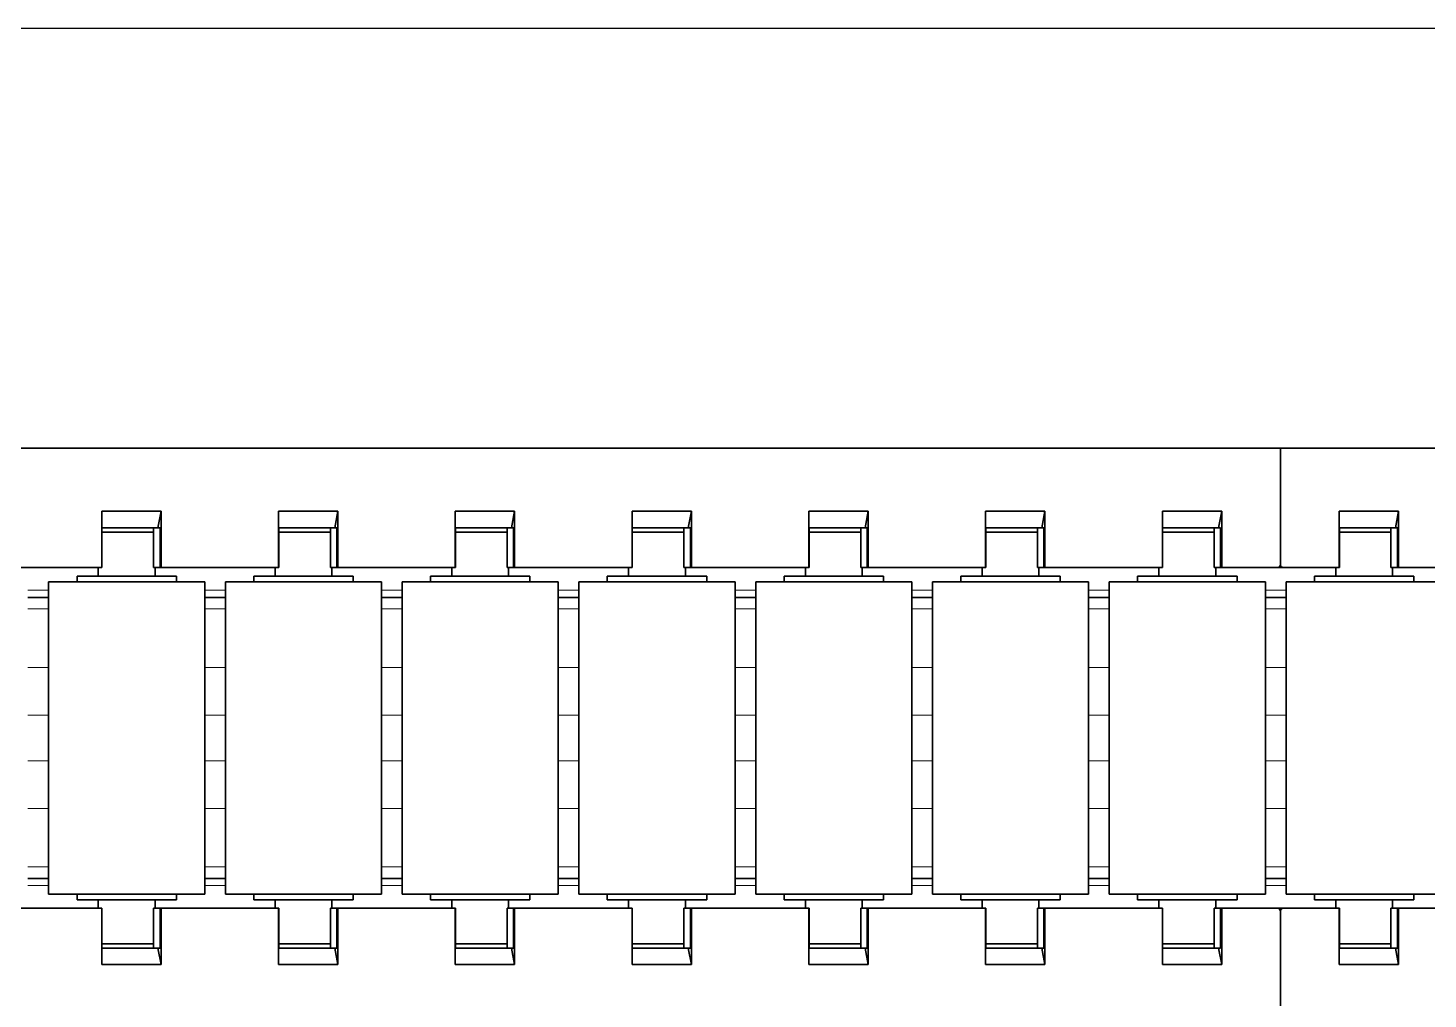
# Model space of a CAD drawing. Header units: inches. Extents: x 185496 to 352137, y 107182 to 179410.
# Drawn here: x 238216.6 to 238315.2, y 165836.1 to 165904.5 of the extents above; entities that cross this region are included whole.
import ezdxf

# ---------------------------------------------------------------- set-up
doc = ezdxf.new("R2010")
doc.units = ezdxf.units.IN
doc.header["$MEASUREMENT"] = 0

# ---------------------------------------------------------------- blocks, each defined once
blk = doc.blocks.new('liaojia')
at = {"color": 7, "lineweight": 35, "ltscale": 0.249049}
for p, q in [((799665.874, -279446.226), (799665.874, -279545.845)), ((799665.874, -279545.845), (799665.874, -279645.465))]:
    blk.add_line(p, q, dxfattribs=at)
at = {"color": 7, "lineweight": 35, "ltscale": 0.020671}
for p, q in [((799674.274, -279529.259), (799674.274, -279537.527)), ((799698.274, -279537.527), (799698.274, -279529.259)), ((799674.274, -279554.163), (799674.274, -279562.432)), ((799698.274, -279562.432), (799698.274, -279554.163)), ((799674.274, -279566.616), (799674.274, -279574.884)), ((799698.274, -279574.884), (799698.274, -279566.616)), ((799674.274, -279579.068), (799674.274, -279587.337)), ((799698.274, -279587.337), (799698.274, -279579.068)), ((799674.274, -279591.521), (799674.274, -279599.789)), ((799698.274, -279599.789), (799698.274, -279591.521)), ((799674.274, -279603.973), (799674.274, -279612.242)), ((799698.274, -279612.242), (799698.274, -279603.973)), ((799674.274, -279616.426), (799674.274, -279624.694)), ((799698.274, -279624.694), (799698.274, -279616.426)), ((799674.274, -279628.878), (799674.274, -279637.146)), ((799698.274, -279637.146), (799698.274, -279628.878))]:
    blk.add_line(p, q, dxfattribs=at)
at = {"color": 7, "lineweight": 35, "ltscale": 0.012552}
for p, q in [((799675.274, -279539.471), (799675.274, -279534.45)), ((799697.274, -279534.45), (799697.274, -279539.471)), ((799675.274, -279576.828), (799675.274, -279571.807)), ((799697.274, -279571.807), (799697.274, -279576.828)), ((799675.274, -279626.638), (799675.274, -279621.617)), ((799697.274, -279621.617), (799697.274, -279626.638))]:
    blk.add_line(p, q, dxfattribs=at)
at = {"color": 7, "lineweight": 35, "ltscale": 0.007987}
for p, q in [((799674.874, -279539.645), (799674.874, -279536.45)), ((799697.674, -279539.645), (799697.674, -279536.45)), ((799674.874, -279552.098), (799674.874, -279548.903)), ((799697.674, -279552.098), (799697.674, -279548.903)), ((799674.874, -279589.455), (799674.874, -279586.26)), ((799697.674, -279586.26), (799697.674, -279589.455)), ((799674.874, -279601.907), (799674.874, -279598.712)), ((799697.674, -279598.712), (799697.674, -279601.907)), ((799674.874, -279626.812), (799674.874, -279623.617)), ((799697.674, -279623.617), (799697.674, -279626.812))]:
    blk.add_line(p, q, dxfattribs=at)
at = {"color": 7, "lineweight": 35, "ltscale": 0.000999832}
for p, q in [((799674.874, -279536.45), (799675.274, -279536.45)), ((799674.874, -279543.45), (799675.274, -279543.45)), ((799674.874, -279548.903), (799675.274, -279548.903)), ((799674.874, -279555.903), (799675.274, -279555.903)), ((799674.874, -279561.355), (799675.274, -279561.355)), ((799674.874, -279568.355), (799675.274, -279568.355)), ((799674.874, -279573.807), (799675.274, -279573.807)), ((799674.874, -279580.808), (799675.274, -279580.808)), ((799674.874, -279586.26), (799675.274, -279586.26)), ((799674.874, -279593.26), (799675.274, -279593.26)), ((799674.874, -279598.712), (799675.274, -279598.712)), ((799674.874, -279605.712), (799675.274, -279605.712)), ((799674.874, -279611.165), (799675.274, -279611.165)), ((799674.874, -279618.165), (799675.274, -279618.165)), ((799674.874, -279623.617), (799675.274, -279623.617)), ((799674.874, -279630.617), (799675.274, -279630.617))]:
    blk.add_line(p, q, dxfattribs=at)
at = {"color": 7, "lineweight": 35, "ltscale": 0.001}
for p, q in [((799697.274, -279536.45), (799697.674, -279536.45)), ((799697.274, -279543.45), (799697.674, -279543.45)), ((799697.274, -279548.903), (799697.674, -279548.903)), ((799697.274, -279555.903), (799697.674, -279555.903)), ((799697.274, -279561.355), (799697.674, -279561.355)), ((799697.274, -279568.355), (799697.674, -279568.355)), ((799697.274, -279573.807), (799697.674, -279573.807)), ((799697.274, -279580.808), (799697.674, -279580.808)), ((799697.274, -279586.26), (799697.674, -279586.26)), ((799697.274, -279593.26), (799697.674, -279593.26)), ((799697.274, -279598.712), (799697.674, -279598.712)), ((799697.274, -279605.712), (799697.674, -279605.712)), ((799697.274, -279611.165), (799697.674, -279611.165)), ((799697.274, -279618.165), (799697.674, -279618.165)), ((799697.274, -279623.617), (799697.674, -279623.617)), ((799697.274, -279630.617), (799697.674, -279630.617))]:
    blk.add_line(p, q, dxfattribs=at)
at = {"color": 7, "lineweight": 35, "ltscale": 0.002965}
for p, q in [((799670.309, -279537.527), (799671.474, -279537.745)), ((799701.074, -279537.745), (799702.24, -279537.527)), ((799670.309, -279549.979), (799671.474, -279550.197)), ((799701.074, -279550.197), (799702.24, -279549.979)), ((799670.309, -279562.432), (799671.474, -279562.65)), ((799701.074, -279562.65), (799702.24, -279562.432)), ((799670.309, -279574.884), (799671.474, -279575.102)), ((799701.074, -279575.102), (799702.24, -279574.884)), ((799670.309, -279587.337), (799671.474, -279587.555)), ((799701.074, -279587.555), (799702.24, -279587.337)), ((799670.309, -279599.789), (799671.474, -279600.007)), ((799701.074, -279600.007), (799702.24, -279599.789)), ((799670.309, -279612.242), (799671.474, -279612.459)), ((799701.074, -279612.459), (799702.24, -279612.242)), ((799670.309, -279624.694), (799671.474, -279624.912)), ((799701.074, -279624.912), (799702.24, -279624.694))]:
    blk.add_line(p, q, dxfattribs=at)
at = {"color": 7, "lineweight": 35, "ltscale": 0.009914}
for p, q in [((799670.309, -279537.527), (799674.274, -279537.527)), ((799698.274, -279537.527), (799702.24, -279537.527)), ((799674.274, -279541.711), (799670.309, -279541.711)), ((799702.24, -279541.711), (799698.274, -279541.711)), ((799670.309, -279549.979), (799674.274, -279549.979)), ((799698.274, -279549.979), (799702.24, -279549.979)), ((799674.274, -279554.163), (799670.309, -279554.163)), ((799702.24, -279554.163), (799698.274, -279554.163)), ((799670.309, -279562.432), (799674.274, -279562.432)), ((799698.274, -279562.432), (799702.24, -279562.432)), ((799674.274, -279566.616), (799670.309, -279566.616)), ((799702.24, -279566.616), (799698.274, -279566.616)), ((799670.309, -279574.884), (799674.274, -279574.884)), ((799698.274, -279574.884), (799702.24, -279574.884)), ((799674.274, -279579.068), (799670.309, -279579.068)), ((799702.24, -279579.068), (799698.274, -279579.068)), ((799670.309, -279587.337), (799674.274, -279587.337)), ((799698.274, -279587.337), (799702.24, -279587.337)), ((799674.274, -279591.521), (799670.309, -279591.521)), ((799702.24, -279591.521), (799698.274, -279591.521)), ((799670.309, -279599.789), (799674.274, -279599.789)), ((799698.274, -279599.789), (799702.24, -279599.789)), ((799674.274, -279603.973), (799670.309, -279603.973)), ((799702.24, -279603.973), (799698.274, -279603.973)), ((799670.309, -279612.242), (799674.274, -279612.242)), ((799698.274, -279612.242), (799702.24, -279612.242)), ((799674.274, -279616.426), (799670.309, -279616.426)), ((799702.24, -279616.426), (799698.274, -279616.426)), ((799670.309, -279624.694), (799674.274, -279624.694)), ((799698.274, -279624.694), (799702.24, -279624.694)), ((799674.274, -279628.878), (799670.309, -279628.878)), ((799702.24, -279628.878), (799698.274, -279628.878))]:
    blk.add_line(p, q, dxfattribs=at)
at = {"color": 7, "lineweight": 35, "ltscale": 0.01046}
for p, q in [((799670.309, -279541.711), (799670.309, -279537.527)), ((799702.24, -279537.527), (799702.24, -279541.711)), ((799670.309, -279554.163), (799670.309, -279549.979)), ((799702.24, -279549.979), (799702.24, -279554.163)), ((799670.309, -279566.616), (799670.309, -279562.432)), ((799702.24, -279562.432), (799702.24, -279566.616)), ((799670.309, -279579.068), (799670.309, -279574.884)), ((799702.24, -279574.884), (799702.24, -279579.068)), ((799670.309, -279591.521), (799670.309, -279587.337)), ((799702.24, -279587.337), (799702.24, -279591.521)), ((799670.309, -279603.973), (799670.309, -279599.789)), ((799702.24, -279599.789), (799702.24, -279603.973)), ((799670.309, -279616.426), (799670.309, -279612.242)), ((799702.24, -279612.242), (799702.24, -279616.426)), ((799670.309, -279628.878), (799670.309, -279624.694)), ((799702.24, -279624.694), (799702.24, -279628.878))]:
    blk.add_line(p, q, dxfattribs=at)
at = {"color": 7, "lineweight": 35, "ltscale": 0.007}
for p, q in [((799671.474, -279537.602), (799674.274, -279537.602)), ((799698.274, -279537.602), (799701.074, -279537.602)), ((799671.474, -279538.057), (799674.274, -279538.057)), ((799701.074, -279538.057), (799698.274, -279538.057)), ((799671.474, -279541.694), (799674.274, -279541.694)), ((799698.274, -279541.694), (799701.074, -279541.694)), ((799671.474, -279550.055), (799674.274, -279550.055)), ((799674.274, -279550.51), (799671.474, -279550.51)), ((799698.274, -279550.055), (799701.074, -279550.055)), ((799701.074, -279550.51), (799698.274, -279550.51)), ((799671.474, -279554.147), (799674.274, -279554.147)), ((799701.074, -279554.147), (799698.274, -279554.147)), ((799671.474, -279562.507), (799674.274, -279562.507)), ((799671.474, -279562.962), (799674.274, -279562.962)), ((799698.274, -279562.507), (799701.074, -279562.507)), ((799701.074, -279562.962), (799698.274, -279562.962)), ((799671.474, -279566.599), (799674.274, -279566.599)), ((799701.074, -279566.599), (799698.274, -279566.599)), ((799671.474, -279574.959), (799674.274, -279574.959)), ((799698.274, -279574.959), (799701.074, -279574.959)), ((799671.474, -279575.414), (799674.274, -279575.414)), ((799701.074, -279575.414), (799698.274, -279575.414)), ((799671.474, -279579.052), (799674.274, -279579.052)), ((799701.074, -279579.052), (799698.274, -279579.052)), ((799671.474, -279587.412), (799674.274, -279587.412)), ((799671.474, -279587.867), (799674.274, -279587.867)), ((799698.274, -279587.412), (799701.074, -279587.412)), ((799701.074, -279587.867), (799698.274, -279587.867)), ((799671.474, -279591.504), (799674.274, -279591.504)), ((799701.074, -279591.504), (799698.274, -279591.504)), ((799671.474, -279599.864), (799674.274, -279599.864)), ((799698.274, -279599.864), (799701.074, -279599.864)), ((799671.474, -279600.319), (799674.274, -279600.319)), ((799701.074, -279600.319), (799698.274, -279600.319)), ((799671.474, -279603.957), (799674.274, -279603.957)), ((799701.074, -279603.957), (799698.274, -279603.957)), ((799671.474, -279612.317), (799674.274, -279612.317)), ((799671.474, -279612.772), (799674.274, -279612.772)), ((799698.274, -279612.317), (799701.074, -279612.317)), ((799701.074, -279612.772), (799698.274, -279612.772)), ((799671.474, -279616.409), (799674.274, -279616.409)), ((799701.074, -279616.409), (799698.274, -279616.409)), ((799671.474, -279624.769), (799674.274, -279624.769)), ((799671.474, -279625.224), (799674.274, -279625.224)), ((799698.274, -279624.769), (799701.074, -279624.769)), ((799701.074, -279625.224), (799698.274, -279625.224)), ((799671.474, -279628.861), (799674.274, -279628.861)), ((799701.074, -279628.861), (799698.274, -279628.861))]:
    blk.add_line(p, q, dxfattribs=at)
at = {"color": 7, "lineweight": 35, "ltscale": 0.000893784}
for p, q in [((799671.474, -279537.96), (799671.474, -279537.602)), ((799701.074, -279537.602), (799701.074, -279537.96)), ((799671.474, -279575.317), (799671.474, -279574.959)), ((799701.074, -279574.959), (799701.074, -279575.317)), ((799671.474, -279587.769), (799671.474, -279587.412)), ((799701.074, -279587.412), (799701.074, -279587.769)), ((799671.474, -279612.674), (799671.474, -279612.317)), ((799701.074, -279612.317), (799701.074, -279612.674)), ((799671.474, -279625.127), (799671.474, -279624.769)), ((799701.074, -279624.769), (799701.074, -279625.127))]:
    blk.add_line(p, q, dxfattribs=at)
at = {"color": 7, "lineweight": 35, "ltscale": 0.000357056}
for p, q in [((799671.474, -279537.745), (799671.474, -279537.602)), ((799671.474, -279550.197), (799671.474, -279550.055)), ((799671.474, -279562.65), (799671.474, -279562.507)), ((799671.474, -279587.555), (799671.474, -279587.412)), ((799671.474, -279600.007), (799671.474, -279599.864))]:
    blk.add_line(p, q, dxfattribs=at)
at = {"color": 7, "lineweight": 35, "ltscale": 0.000536728}
for p, q in [((799671.474, -279537.745), (799671.474, -279537.96)), ((799671.474, -279587.555), (799671.474, -279587.769))]:
    blk.add_line(p, q, dxfattribs=at)
at = {"color": 7, "lineweight": 35, "ltscale": 0.000187683}
for p, q in [((799674.274, -279537.602), (799674.274, -279537.527)), ((799698.274, -279537.602), (799698.274, -279537.527)), ((799674.274, -279550.055), (799674.274, -279549.979)), ((799698.274, -279550.055), (799698.274, -279549.979)), ((799674.274, -279562.507), (799674.274, -279562.432)), ((799698.274, -279562.507), (799698.274, -279562.432)), ((799674.274, -279587.412), (799674.274, -279587.337)), ((799698.274, -279587.412), (799698.274, -279587.337)), ((799674.274, -279599.864), (799674.274, -279599.789)), ((799698.274, -279599.864), (799698.274, -279599.789))]:
    blk.add_line(p, q, dxfattribs=at)
at = {"color": 7, "lineweight": 35, "ltscale": 0.001138}
for p, q in [((799674.274, -279537.602), (799674.274, -279538.057)), ((799698.274, -279538.057), (799698.274, -279537.602)), ((799674.274, -279550.055), (799674.274, -279550.51)), ((799698.274, -279550.51), (799698.274, -279550.055)), ((799674.274, -279562.507), (799674.274, -279562.962)), ((799698.274, -279562.962), (799698.274, -279562.507)), ((799674.274, -279574.959), (799674.274, -279575.414)), ((799698.274, -279575.414), (799698.274, -279574.959)), ((799674.274, -279587.412), (799674.274, -279587.867)), ((799698.274, -279587.867), (799698.274, -279587.412)), ((799674.274, -279599.864), (799674.274, -279600.319)), ((799698.274, -279600.319), (799698.274, -279599.864)), ((799674.274, -279612.317), (799674.274, -279612.772)), ((799698.274, -279612.772), (799698.274, -279612.317)), ((799674.274, -279624.769), (799674.274, -279625.224)), ((799698.274, -279625.224), (799698.274, -279624.769))]:
    blk.add_line(p, q, dxfattribs=at)
at = {"color": 7, "lineweight": 35, "ltscale": 0.009386}
for p, q in [((799671.474, -279537.96), (799671.474, -279541.714)), ((799701.074, -279541.714), (799701.074, -279537.96)), ((799671.474, -279550.412), (799671.474, -279554.166)), ((799701.074, -279554.166), (799701.074, -279550.412)), ((799671.474, -279562.865), (799671.474, -279566.619)), ((799701.074, -279566.619), (799701.074, -279562.865)), ((799671.474, -279575.317), (799671.474, -279579.071)), ((799701.074, -279579.071), (799701.074, -279575.317)), ((799671.474, -279587.769), (799671.474, -279591.524)), ((799701.074, -279591.524), (799701.074, -279587.769)), ((799671.474, -279600.222), (799671.474, -279603.976)), ((799701.074, -279603.976), (799701.074, -279600.222)), ((799671.474, -279612.674), (799671.474, -279616.429)), ((799701.074, -279616.429), (799701.074, -279612.674)), ((799671.474, -279625.127), (799671.474, -279628.881)), ((799701.074, -279628.881), (799701.074, -279625.127))]:
    blk.add_line(p, q, dxfattribs=at)
at = {"color": 7, "lineweight": 35, "ltscale": 0.005169}
for p, q in [((799671.774, -279540.125), (799671.774, -279538.057)), ((799671.774, -279552.577), (799671.774, -279550.51)), ((799671.774, -279589.934), (799671.774, -279587.867)), ((799671.774, -279627.292), (799671.774, -279625.224))]:
    blk.add_line(p, q, dxfattribs=at)
at = {"color": 7, "lineweight": 35, "ltscale": 0.004297}
for p, q in [((799671.774, -279539.776), (799671.774, -279538.057)), ((799700.774, -279538.057), (799700.774, -279539.776)), ((799671.774, -279552.228), (799671.774, -279550.51)), ((799700.774, -279550.51), (799700.774, -279552.228)), ((799671.774, -279577.133), (799671.774, -279575.414)), ((799700.774, -279575.414), (799700.774, -279577.133)), ((799671.774, -279589.586), (799671.774, -279587.867)), ((799700.774, -279587.867), (799700.774, -279589.586)), ((799671.774, -279614.491), (799671.774, -279612.772)), ((799700.774, -279612.772), (799700.774, -279614.491)), ((799671.774, -279626.943), (799671.774, -279625.224)), ((799700.774, -279625.224), (799700.774, -279626.943))]:
    blk.add_line(p, q, dxfattribs=at)
at = {"color": 7, "lineweight": 35, "ltscale": 0.0015}
for p, q in [((799674.274, -279537.95), (799674.874, -279537.95)), ((799697.674, -279537.95), (799698.274, -279537.95)), ((799674.274, -279541.95), (799674.874, -279541.95)), ((799697.674, -279541.95), (799698.274, -279541.95)), ((799674.274, -279550.403), (799674.874, -279550.403)), ((799697.674, -279550.403), (799698.274, -279550.403)), ((799674.274, -279554.403), (799674.874, -279554.403)), ((799697.674, -279554.403), (799698.274, -279554.403)), ((799674.274, -279562.855), (799674.874, -279562.855)), ((799697.674, -279562.855), (799698.274, -279562.855)), ((799674.274, -279566.855), (799674.874, -279566.855)), ((799697.674, -279566.855), (799698.274, -279566.855)), ((799674.274, -279575.308), (799674.874, -279575.308)), ((799697.674, -279575.308), (799698.274, -279575.308)), ((799674.274, -279579.307), (799674.874, -279579.307)), ((799697.674, -279579.307), (799698.274, -279579.307)), ((799674.274, -279587.76), (799674.874, -279587.76)), ((799697.674, -279587.76), (799698.274, -279587.76)), ((799674.274, -279591.76), (799674.874, -279591.76)), ((799697.674, -279591.76), (799698.274, -279591.76)), ((799674.274, -279600.212), (799674.874, -279600.212)), ((799697.674, -279600.212), (799698.274, -279600.212)), ((799674.274, -279604.212), (799674.874, -279604.212)), ((799697.674, -279604.212), (799698.274, -279604.212)), ((799674.274, -279612.665), (799674.874, -279612.665)), ((799697.674, -279612.665), (799698.274, -279612.665)), ((799674.274, -279616.665), (799674.874, -279616.665)), ((799697.674, -279616.665), (799698.274, -279616.665)), ((799674.274, -279625.117), (799674.874, -279625.117)), ((799697.674, -279625.117), (799698.274, -279625.117)), ((799674.274, -279629.117), (799674.874, -279629.117)), ((799697.674, -279629.117), (799698.274, -279629.117))]:
    blk.add_line(p, q, dxfattribs=at)
at = {"color": 7, "lineweight": 35, "ltscale": 0.000243759}
for p, q in [((799701.074, -279538.057), (799701.074, -279537.96)), ((799701.074, -279562.962), (799701.074, -279562.865)), ((799701.074, -279575.414), (799701.074, -279575.317)), ((799701.074, -279587.867), (799701.074, -279587.769)), ((799701.074, -279612.772), (799701.074, -279612.674)), ((799701.074, -279625.224), (799701.074, -279625.127))]:
    blk.add_line(p, q, dxfattribs=at)
at = {"color": 7, "lineweight": 13, "ltscale": 0.009093}
for p, q in [((799701.074, -279541.694), (799701.074, -279538.057)), ((799701.074, -279554.147), (799701.074, -279550.51)), ((799701.074, -279566.599), (799701.074, -279562.962)), ((799701.074, -279579.052), (799701.074, -279575.414)), ((799701.074, -279591.504), (799701.074, -279587.867)), ((799701.074, -279603.957), (799701.074, -279600.319)), ((799701.074, -279616.409), (799701.074, -279612.772)), ((799701.074, -279628.861), (799701.074, -279625.224))]:
    blk.add_line(p, q, dxfattribs=at)
at = {"color": 7, "lineweight": 35, "ltscale": 0.004796}
for p, q in [((799671.774, -279541.694), (799671.774, -279539.776)), ((799700.774, -279539.776), (799700.774, -279541.694)), ((799671.774, -279579.052), (799671.774, -279577.133)), ((799700.774, -279577.133), (799700.774, -279579.052)), ((799671.774, -279591.504), (799671.774, -279589.586)), ((799700.774, -279589.586), (799700.774, -279591.504)), ((799671.774, -279616.409), (799671.774, -279614.491)), ((799700.774, -279614.491), (799700.774, -279616.409)), ((799671.774, -279628.861), (799671.774, -279626.943)), ((799700.774, -279626.943), (799700.774, -279628.861))]:
    blk.add_line(p, q, dxfattribs=at)
at = {"color": 7, "lineweight": 35, "ltscale": 0.009513}
for p, q in [((799674.874, -279543.45), (799674.874, -279539.645)), ((799697.674, -279543.45), (799697.674, -279539.645)), ((799674.874, -279555.903), (799674.874, -279552.098)), ((799697.674, -279555.903), (799697.674, -279552.098)), ((799674.874, -279580.808), (799674.874, -279577.002)), ((799697.674, -279580.808), (799697.674, -279577.002)), ((799674.874, -279593.26), (799674.874, -279589.455)), ((799697.674, -279593.26), (799697.674, -279589.455)), ((799674.874, -279605.712), (799674.874, -279601.907)), ((799697.674, -279605.712), (799697.674, -279601.907)), ((799674.874, -279630.617), (799674.874, -279626.812)), ((799697.674, -279630.617), (799697.674, -279626.812))]:
    blk.add_line(p, q, dxfattribs=at)
at = {"color": 7, "lineweight": 35, "ltscale": 0.014948}
for p, q in [((799675.274, -279545.45), (799675.274, -279539.471)), ((799697.274, -279539.471), (799697.274, -279545.45)), ((799675.274, -279557.903), (799675.274, -279551.923)), ((799697.274, -279551.923), (799697.274, -279557.903)), ((799675.274, -279582.808), (799675.274, -279576.828)), ((799697.274, -279576.828), (799697.274, -279582.808)), ((799675.274, -279595.26), (799675.274, -279589.281)), ((799697.274, -279589.281), (799697.274, -279595.26)), ((799675.274, -279607.712), (799675.274, -279601.733)), ((799697.274, -279601.733), (799697.274, -279607.712)), ((799675.274, -279632.617), (799675.274, -279626.638)), ((799697.274, -279626.638), (799697.274, -279632.617))]:
    blk.add_line(p, q, dxfattribs=at)
at = {"color": 7, "lineweight": 35, "ltscale": 0.003925}
for p, q in [((799671.774, -279541.694), (799671.774, -279540.125)), ((799671.774, -279554.147), (799671.774, -279552.577)), ((799671.774, -279566.599), (799671.774, -279565.029)), ((799671.774, -279579.052), (799671.774, -279577.482)), ((799671.774, -279591.504), (799671.774, -279589.934)), ((799671.774, -279603.957), (799671.774, -279602.387)), ((799671.774, -279616.409), (799671.774, -279614.839)), ((799671.774, -279628.861), (799671.774, -279627.292))]:
    blk.add_line(p, q, dxfattribs=at)
at = {"color": 7, "lineweight": 35, "ltscale": 4.15802e-05}
for p, q in [((799674.274, -279541.694), (799674.274, -279541.711)), ((799698.274, -279541.711), (799698.274, -279541.694)), ((799701.074, -279541.711), (799701.074, -279541.694)), ((799674.274, -279579.052), (799674.274, -279579.068)), ((799698.274, -279579.068), (799698.274, -279579.052)), ((799701.074, -279579.052), (799701.074, -279579.068)), ((799674.274, -279591.504), (799674.274, -279591.521)), ((799698.274, -279591.521), (799698.274, -279591.504)), ((799701.074, -279591.504), (799701.074, -279591.521)), ((799674.274, -279616.409), (799674.274, -279616.426)), ((799698.274, -279616.426), (799698.274, -279616.409)), ((799701.074, -279616.409), (799701.074, -279616.426)), ((799674.274, -279628.861), (799674.274, -279628.878)), ((799698.274, -279628.878), (799698.274, -279628.861)), ((799701.074, -279628.861), (799701.074, -279628.878))]:
    blk.add_line(p, q, dxfattribs=at)
at = {"color": 7, "lineweight": 35, "ltscale": 0.009837}
for p, q in [((799674.274, -279541.711), (799674.274, -279545.646)), ((799698.274, -279545.646), (799698.274, -279541.711)), ((799674.274, -279546.045), (799674.274, -279549.979)), ((799698.274, -279549.979), (799698.274, -279546.045))]:
    blk.add_line(p, q, dxfattribs=at)
at = {"color": 7, "lineweight": 35, "ltscale": 0.00032692}
blk.add_line((799665.874, -279545.609), (799665.874, -279545.739), dxfattribs=at)
at = {"color": 7, "lineweight": 35, "ltscale": 0.000653839}
for p, q in [((799674.274, -279545.646), (799674.274, -279545.907)), ((799698.274, -279545.907), (799698.274, -279545.646))]:
    blk.add_line(p, q, dxfattribs=at)
at = {"color": 7, "lineweight": 35, "ltscale": 0.055}
for p, q in [((799675.274, -279545.45), (799697.274, -279545.45)), ((799675.274, -279546.903), (799697.274, -279546.903)), ((799675.274, -279557.903), (799697.274, -279557.903)), ((799675.274, -279559.355), (799697.274, -279559.355)), ((799675.274, -279570.355), (799697.274, -279570.355)), ((799675.274, -279571.807), (799697.274, -279571.807)), ((799675.274, -279582.808), (799697.274, -279582.808)), ((799675.274, -279584.26), (799697.274, -279584.26)), ((799675.274, -279595.26), (799697.274, -279595.26)), ((799675.274, -279596.712), (799697.274, -279596.712)), ((799675.274, -279607.712), (799697.274, -279607.712)), ((799675.274, -279609.165), (799697.274, -279609.165)), ((799675.274, -279620.165), (799697.274, -279620.165)), ((799675.274, -279621.617), (799697.274, -279621.617)), ((799675.274, -279632.617), (799697.274, -279632.617))]:
    blk.add_line(p, q, dxfattribs=at)
at = {"color": 7, "lineweight": 13, "ltscale": 0.003631}
for p, q in [((799675.874, -279546.903), (799675.874, -279545.45)), ((799677.186, -279546.903), (799677.186, -279545.45)), ((799681.312, -279546.903), (799681.312, -279545.45)), ((799684.671, -279546.903), (799684.671, -279545.45)), ((799687.878, -279546.903), (799687.878, -279545.45)), ((799691.236, -279546.903), (799691.236, -279545.45)), ((799695.362, -279546.903), (799695.362, -279545.45)), ((799696.674, -279546.903), (799696.674, -279545.45)), ((799675.874, -279559.355), (799675.874, -279557.903)), ((799677.186, -279559.355), (799677.186, -279557.903)), ((799681.312, -279559.355), (799681.312, -279557.903)), ((799684.671, -279559.355), (799684.671, -279557.903)), ((799687.878, -279559.355), (799687.878, -279557.903)), ((799691.236, -279559.355), (799691.236, -279557.903)), ((799695.362, -279559.355), (799695.362, -279557.903)), ((799696.674, -279559.355), (799696.674, -279557.903)), ((799675.874, -279571.807), (799675.874, -279570.355)), ((799677.186, -279571.807), (799677.186, -279570.355)), ((799681.312, -279571.807), (799681.312, -279570.355)), ((799684.671, -279571.807), (799684.671, -279570.355)), ((799687.878, -279571.807), (799687.878, -279570.355)), ((799691.236, -279571.807), (799691.236, -279570.355)), ((799695.362, -279571.807), (799695.362, -279570.355)), ((799696.674, -279571.807), (799696.674, -279570.355)), ((799675.874, -279584.26), (799675.874, -279582.808)), ((799677.186, -279584.26), (799677.186, -279582.808)), ((799681.312, -279584.26), (799681.312, -279582.808)), ((799684.671, -279584.26), (799684.671, -279582.808)), ((799687.878, -279584.26), (799687.878, -279582.808)), ((799691.236, -279584.26), (799691.236, -279582.808)), ((799695.362, -279584.26), (799695.362, -279582.808)), ((799696.674, -279584.26), (799696.674, -279582.808)), ((799675.874, -279596.712), (799675.874, -279595.26)), ((799677.186, -279596.712), (799677.186, -279595.26)), ((799681.312, -279596.712), (799681.312, -279595.26)), ((799684.671, -279596.712), (799684.671, -279595.26)), ((799687.878, -279596.712), (799687.878, -279595.26)), ((799691.236, -279596.712), (799691.236, -279595.26)), ((799695.362, -279596.712), (799695.362, -279595.26)), ((799696.674, -279596.712), (799696.674, -279595.26)), ((799675.874, -279609.165), (799675.874, -279607.712)), ((799677.186, -279609.165), (799677.186, -279607.712)), ((799681.312, -279609.165), (799681.312, -279607.712)), ((799684.671, -279609.165), (799684.671, -279607.712)), ((799687.878, -279609.165), (799687.878, -279607.712)), ((799691.236, -279609.165), (799691.236, -279607.712)), ((799695.362, -279609.165), (799695.362, -279607.712)), ((799696.674, -279609.165), (799696.674, -279607.712)), ((799675.874, -279621.617), (799675.874, -279620.165)), ((799677.186, -279621.617), (799677.186, -279620.165)), ((799681.312, -279621.617), (799681.312, -279620.165)), ((799684.671, -279621.617), (799684.671, -279620.165)), ((799687.878, -279621.617), (799687.878, -279620.165)), ((799691.236, -279621.617), (799691.236, -279620.165)), ((799695.362, -279621.617), (799695.362, -279620.165)), ((799696.674, -279621.617), (799696.674, -279620.165)), ((799675.874, -279634.07), (799675.874, -279632.617)), ((799677.186, -279634.07), (799677.186, -279632.617)), ((799681.312, -279634.07), (799681.312, -279632.617)), ((799684.671, -279634.07), (799684.671, -279632.617)), ((799687.878, -279634.07), (799687.878, -279632.617)), ((799691.236, -279634.07), (799691.236, -279632.617)), ((799695.362, -279634.07), (799695.362, -279632.617)), ((799696.674, -279634.07), (799696.674, -279632.617))]:
    blk.add_line(p, q, dxfattribs=at)
at = {"color": 7, "lineweight": 35, "ltscale": 0.003631}
for p, q in [((799676.374, -279546.903), (799676.374, -279545.45)), ((799696.174, -279546.903), (799696.174, -279545.45)), ((799676.374, -279559.355), (799676.374, -279557.903)), ((799696.174, -279559.355), (799696.174, -279557.903)), ((799676.374, -279571.807), (799676.374, -279570.355)), ((799696.174, -279571.807), (799696.174, -279570.355)), ((799676.374, -279584.26), (799676.374, -279582.808)), ((799696.174, -279584.26), (799696.174, -279582.808)), ((799676.374, -279596.712), (799676.374, -279595.26)), ((799696.174, -279596.712), (799696.174, -279595.26)), ((799676.374, -279609.165), (799676.374, -279607.712)), ((799696.174, -279609.165), (799696.174, -279607.712)), ((799676.374, -279621.617), (799676.374, -279620.165)), ((799696.174, -279621.617), (799696.174, -279620.165)), ((799676.374, -279634.07), (799676.374, -279632.617)), ((799696.174, -279634.07), (799696.174, -279632.617))]:
    blk.add_line(p, q, dxfattribs=at)
at = {"color": 7, "lineweight": 35, "ltscale": 0.0205}
for p, q in [((799665.874, -279545.845), (799674.074, -279545.845)), ((799674.074, -279545.845), (799665.874, -279545.845)), ((799698.474, -279545.845), (799706.674, -279545.845)), ((799706.674, -279545.845), (799698.474, -279545.845))]:
    blk.add_line(p, q, dxfattribs=at)
at = {"color": 7, "lineweight": 35, "ltscale": 0.000653458}
blk.add_line((799665.874, -279545.845), (799665.874, -279546.107), dxfattribs=at)
at = {"color": 7, "lineweight": 35, "ltscale": 0.000336456}
blk.add_line((799674.274, -279545.908), (799674.274, -279546.043), dxfattribs=at)
at = {"color": 7, "lineweight": 35, "ltscale": 0.001377}
blk.add_line((799698.274, -279546.458), (799698.274, -279545.907), dxfattribs=at)
at = {"color": 7, "lineweight": 35, "ltscale": 0.000747299}
blk.add_line((799698.274, -279546.458), (799698.274, -279546.757), dxfattribs=at)
at = {"color": 7, "lineweight": 35, "ltscale": 0.012551}
for p, q in [((799675.274, -279551.923), (799675.274, -279546.903)), ((799697.274, -279546.903), (799697.274, -279551.923)), ((799675.274, -279564.376), (799675.274, -279559.355)), ((799697.274, -279559.355), (799697.274, -279564.376)), ((799675.274, -279589.281), (799675.274, -279584.26)), ((799697.274, -279584.26), (799697.274, -279589.281)), ((799675.274, -279601.733), (799675.274, -279596.712)), ((799697.274, -279596.712), (799697.274, -279601.733)), ((799675.274, -279614.185), (799675.274, -279609.165)), ((799697.274, -279609.165), (799697.274, -279614.185))]:
    blk.add_line(p, q, dxfattribs=at)
at = {"color": 7, "lineweight": 35, "ltscale": 0.000827789}
blk.add_line((799698.274, -279547.088), (799698.274, -279546.757), dxfattribs=at)
at = {"color": 7, "lineweight": 35, "ltscale": 0.000894165}
for p, q in [((799671.474, -279550.412), (799671.474, -279550.055)), ((799701.074, -279550.055), (799701.074, -279550.412)), ((799671.474, -279562.865), (799671.474, -279562.507)), ((799701.074, -279562.507), (799701.074, -279562.865)), ((799671.474, -279600.222), (799671.474, -279599.864)), ((799701.074, -279599.864), (799701.074, -279600.222))]:
    blk.add_line(p, q, dxfattribs=at)
at = {"color": 7, "lineweight": 35, "ltscale": 0.000537109}
for p, q in [((799671.474, -279550.412), (799671.474, -279550.197)), ((799671.474, -279562.65), (799671.474, -279562.865)), ((799671.474, -279575.102), (799671.474, -279575.317)), ((799671.474, -279600.007), (799671.474, -279600.222)), ((799671.474, -279612.459), (799671.474, -279612.674)), ((799671.474, -279624.912), (799671.474, -279625.127))]:
    blk.add_line(p, q, dxfattribs=at)
at = {"color": 7, "lineweight": 35, "ltscale": 0.000243378}
for p, q in [((799701.074, -279550.51), (799701.074, -279550.412)), ((799701.074, -279600.319), (799701.074, -279600.222))]:
    blk.add_line(p, q, dxfattribs=at)
at = {"color": 7, "lineweight": 35, "ltscale": 0.004797}
for p, q in [((799671.774, -279554.147), (799671.774, -279552.228)), ((799700.774, -279552.228), (799700.774, -279554.147)), ((799671.774, -279566.599), (799671.774, -279564.681)), ((799700.774, -279564.681), (799700.774, -279566.599)), ((799671.774, -279603.957), (799671.774, -279602.038)), ((799700.774, -279602.038), (799700.774, -279603.957))]:
    blk.add_line(p, q, dxfattribs=at)
at = {"color": 7, "lineweight": 35, "ltscale": 4.11987e-05}
for p, q in [((799674.274, -279554.147), (799674.274, -279554.163)), ((799698.274, -279554.163), (799698.274, -279554.147)), ((799701.074, -279554.147), (799701.074, -279554.163)), ((799674.274, -279566.599), (799674.274, -279566.616)), ((799698.274, -279566.616), (799698.274, -279566.599)), ((799701.074, -279566.599), (799701.074, -279566.616)), ((799674.274, -279603.957), (799674.274, -279603.973)), ((799698.274, -279603.973), (799698.274, -279603.957)), ((799701.074, -279603.957), (799701.074, -279603.973))]:
    blk.add_line(p, q, dxfattribs=at)
at = {"color": 7, "lineweight": 35, "ltscale": 0.007988}
for p, q in [((799674.874, -279564.55), (799674.874, -279561.355)), ((799697.674, -279564.55), (799697.674, -279561.355)), ((799674.874, -279577.002), (799674.874, -279573.807)), ((799697.674, -279573.807), (799697.674, -279577.002)), ((799674.874, -279614.36), (799674.874, -279611.165)), ((799697.674, -279611.165), (799697.674, -279614.36))]:
    blk.add_line(p, q, dxfattribs=at)
at = {"color": 7, "lineweight": 35, "ltscale": 0.005168}
for p, q in [((799671.774, -279565.029), (799671.774, -279562.962)), ((799671.774, -279577.482), (799671.774, -279575.414)), ((799671.774, -279602.387), (799671.774, -279600.319)), ((799671.774, -279614.839), (799671.774, -279612.772))]:
    blk.add_line(p, q, dxfattribs=at)
at = {"color": 7, "lineweight": 35, "ltscale": 0.004296}
for p, q in [((799671.774, -279564.681), (799671.774, -279562.962)), ((799700.774, -279562.962), (799700.774, -279564.681)), ((799671.774, -279602.038), (799671.774, -279600.319)), ((799700.774, -279600.319), (799700.774, -279602.038))]:
    blk.add_line(p, q, dxfattribs=at)
at = {"color": 7, "lineweight": 35, "ltscale": 0.014949}
for p, q in [((799675.274, -279570.355), (799675.274, -279564.376)), ((799697.274, -279564.376), (799697.274, -279570.355)), ((799675.274, -279620.165), (799675.274, -279614.185)), ((799697.274, -279614.185), (799697.274, -279620.165))]:
    blk.add_line(p, q, dxfattribs=at)
at = {"color": 7, "lineweight": 35, "ltscale": 0.009512}
for p, q in [((799674.874, -279568.355), (799674.874, -279564.55)), ((799697.674, -279568.355), (799697.674, -279564.55)), ((799674.874, -279618.165), (799674.874, -279614.36)), ((799697.674, -279618.165), (799697.674, -279614.36))]:
    blk.add_line(p, q, dxfattribs=at)
at = {"color": 7, "lineweight": 35, "ltscale": 0.000356674}
for p, q in [((799671.474, -279575.102), (799671.474, -279574.959)), ((799671.474, -279612.459), (799671.474, -279612.317)), ((799671.474, -279624.912), (799671.474, -279624.769))]:
    blk.add_line(p, q, dxfattribs=at)
at = {"color": 7, "lineweight": 35, "ltscale": 0.000188065}
for p, q in [((799674.274, -279574.959), (799674.274, -279574.884)), ((799698.274, -279574.959), (799698.274, -279574.884)), ((799674.274, -279612.317), (799674.274, -279612.242)), ((799698.274, -279612.317), (799698.274, -279612.242)), ((799674.274, -279624.769), (799674.274, -279624.694)), ((799698.274, -279624.769), (799698.274, -279624.694))]:
    blk.add_line(p, q, dxfattribs=at)
at = {"color": 7, "lineweight": 35}
for centre, start_param, end_param in [((799674.074, -279545.646), 4.712389, 6.283185), ((799698.474, -279545.646), 3.141593, 4.712389), ((799674.074, -279546.045), 6.283185, 7.853982), ((799674.074, -279545.907), 5.932216, 6.283185), ((799698.474, -279546.045), 1.570796, 3.141593), ((799698.474, -279545.907), 3.141593, 3.492593)]:
    blk.add_ellipse(centre, major_axis=(0.2, 0), ratio=0.996195, start_param=start_param, end_param=end_param, dxfattribs=at)

msp = doc.modelspace()

# ---------------------------------------------------------------- linework, layer by layer
at = {"color": 5, "ltscale": 100}
msp.add_line((237095.922, 165904.49, 276290.764), (243239.904, 165904.49), dxfattribs=at)

# ---------------------------------------------------------------- block references
at = {"color": 30, "rotation": 270}
msp.add_blockref('liaojia', (517850.647, 965540.764, 276290.764), dxfattribs=at)

doc.saveas('drawing.dxf')
